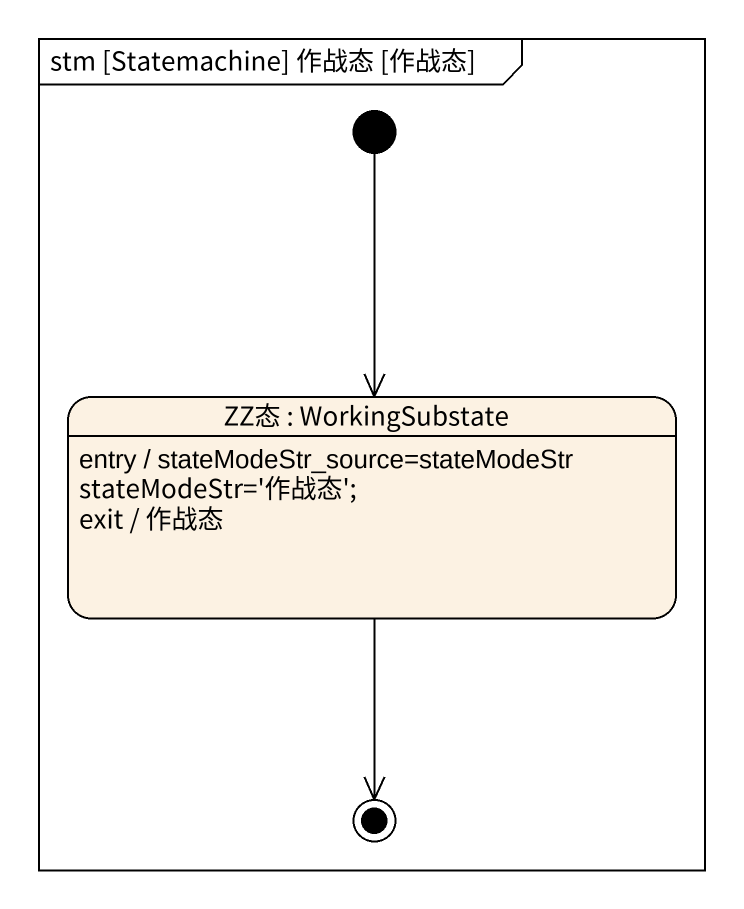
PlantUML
@startuml
mainframe stm [Statemachine] 作战态 [作战态]
hide empty description
state "ZZ态 : WorkingSubstate" as ZZ态
ZZ态 : entry / stateModeStr_source=stateModeStr stateModeStr='作战态';
ZZ态 : exit / 作战态
[*] --> ZZ态
ZZ态 --> [*]
@enduml
